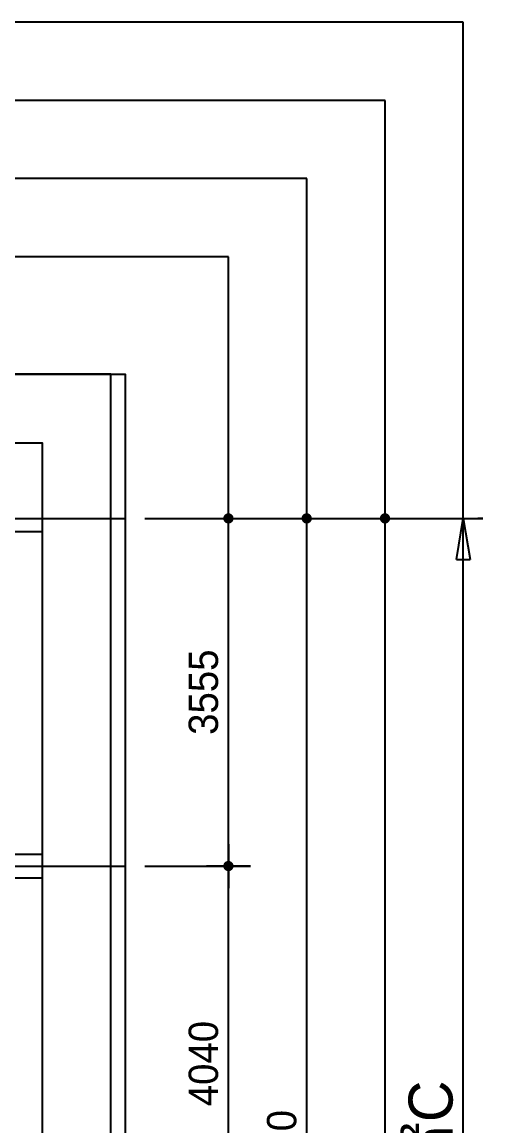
# Model space of a CAD drawing. Header units: millimetres. Extents: x 7294529 to 7346664, y 234399 to 276449.
# Drawn here: x 7341956 to 7346664, y 265162 to 276449 of the extents above; entities that cross this region are included whole.
import ezdxf
from ezdxf.xclip import XClip

# ---------------------------------------------------------------- set-up
doc = ezdxf.new("R2010")
doc.units = ezdxf.units.MM
doc.header["$LTSCALE"] = 100
doc.header["$XCLIPFRAME"] = 2
for name, pattern in [('CEN', [62, 60, -1, 0, -1]), ('ST-DASH', [2.7, 1.5, -1.2]), ('U-59C-EX$0$CEN', [62, 60, -1, 0, -1])]:
    doc.linetypes.add(name, pattern=pattern)
doc.layers.get('Defpoints').update_dxf_attribs({"color": 149})
for name, color, linetype in [('AA-BORD-XREF', 15, 'Continuous'), ('BP', 7, 'Continuous'), ('CEN', 1, 'CEN'), ('DIM', 7, 'Continuous'), ('U-59C-EX$0$CEN', 1, 'U-59C-EX$0$CEN'), ('결로방지', 4, 'ST-DASH')]:
    doc.layers.add(name, color=color, linetype=linetype)
for name, color, linetype, plot in [('CUT-LINE', 105, 'Continuous', False), ('Defpoint', 142, 'Continuous', False), ('U-59C-EX$0$MC', 152, 'Continuous', False)]:
    doc.layers.add(name, color=color, linetype=linetype, plot=plot)
doc.styles.add('굴림', font='')
doc.styles.add('돋움', font='')
doc.styles.get('굴림').set_extended_font_data('Gulim')
doc.styles.get('돋움').set_extended_font_data('Dotum')
doc.dimstyles.new('CH-ARROW-100%', dxfattribs={"dimscale": 100, "dimtxt": 4.5, "dimasz": 4.2, "dimexe": 1.5, "dimexo": 2, "dimgap": 1, "dimtad": 1, "dimdec": 0, "dimlunit": 6, "dimtxsty": '돋움', "dimblk": 'CLOSEDBLANK', "dimcen": 1, "dimclrt": 91, "dimadec": 0, "dimazin": 0, "dimtfac": 1, "dimtdec": 0, "dimtix": 1, "dimtmove": 2, "dimatfit": 3, "dimldrblk": 'LEADER-AR', "dimfxl": 1, "dimarcsym": 0})
doc.dimstyles.new('NORMAL', dxfattribs={"dimscale": 40, "dimtxt": 3, "dimasz": 1.5, "dimexe": 1.5, "dimexo": 2, "dimgap": 1, "dimtad": 1, "dimdec": 0, "dimzin": 0, "dimdsep": 46, "dimtxsty": '돋움', "dimblk": 'DOT', "dimblk1": 'NONE', "dimblk2": 'TICK', "dimcen": 0, "dimdle": 1.5, "dimclrd": 7, "dimclre": 7, "dimclrt": 3, "dimadec": 0, "dimazin": 0, "dimtfac": 1, "dimtdec": 0, "dimtix": 1, "dimtmove": 2, "dimatfit": 3, "dimldrblk": 'DOT', "dimfxl": 1, "dimtolj": 1, "dimtzin": 0, "dimarcsym": 0})

# ---------------------------------------------------------------- blocks, each defined once
blk = doc.blocks.new('U-59C-EX')
at = {"layer": 'U-59C-EX$0$CEN'}
for p, q in [((9635, 2175), (9635, -7185)), ((13190, 2175), (13190, -7185))]:
    blk.add_line(p, q, dxfattribs=at)
at = {"layer": 'U-59C-EX$0$MC'}
for p, q in [((13055, 2175), (13055, -7185)), ((9515, -1505), (9515, -7185)), ((9755, -1585), (9755, -7185))]:
    blk.add_line(p, q, dxfattribs=at)
blk = doc.blocks.new('BORD-303')
at = {"layer": 'Defpoint'}
blk.add_lwpolyline([(-34325, 22550), (10410, 22550), (10410, -8300), (-34325, -8300)], close=True, dxfattribs=at)
blk = doc.blocks.new('_ClosedBlank')
at = {"color": 0, "linetype": 'ByBlock', "lineweight": -2}
for p, q in [((-1, 0.167), (0, 0)), ((-1, 0.167), (-1, -0.167)), ((0, 0), (-1, -0.167))]:
    blk.add_line(p, q, dxfattribs=at)
blk = doc.blocks.new('*D35')
at = {"layer": 'Defpoints', "color": 0, "transparency": 16777216}
for p in [(51790, -5075), (51790, -5075), (51790, -18265)]:
    blk.add_point(p, dxfattribs=at)
at = {"layer": 'DIM', "color": 0, "lineweight": -2, "transparency": 16777216}
for p, q in [((51990, -5075), (51940, -5075)), ((51790, -17845), (51790, -5495)), ((51990, -18265), (51940, -18265))]:
    blk.add_line(p, q, dxfattribs=at)
at = {"layer": 'DIM', "color": 0, "lineweight": -2, "transparency": 16777216, "xscale": 420, "yscale": 420, "zscale": 420}
for p, rotation in [((51790, -5075), 90), ((51790, -18265), 270)]:
    blk.add_blockref('_ClosedBlank', p, dxfattribs=dict(at, rotation=rotation))
at = {"layer": 'DIM', "color": 91, "transparency": 16777216, "insert": (51459, -11670), "char_height": 450, "attachment_point": 5, "rotation": 90, "style": '굴림'}
blk.add_mtext('{\\C3;59㎡C}', dxfattribs=at)
blk = doc.blocks.new('LEADER-AR')
at = {"layer": 'DIM'}
blk.add_hatch(color=256, dxfattribs=at).paths.add_polyline_path([(-1, -0.167), (0, 0), (-1, 0.167)])
blk.add_lwpolyline([(-1, -0.167), (0, 0), (-1, 0.167)], close=True, dxfattribs=at)
blk = doc.blocks.new('DOT')
at = {"layer": 'DIM'}
blk.add_line((0, 1.5), (0, -1.5), dxfattribs=at)
at = {"layer": 'DIM', "linetype": 'Continuous'}
blk.add_line((-1.5, 0), (1.5, 0), dxfattribs=at)
at = {"layer": 'DIM', "const_width": 0.35}
blk.add_lwpolyline([(-0.175, 0, 1), (0.175, 0, 1)], format="xyb", close=True, dxfattribs=at)
blk = doc.blocks.new('*D37')
at = {"layer": 'Defpoints', "color": 0, "transparency": 16777216}
for p in [(48335, -8630), (49390, -8630), (48335, -12670)]:
    blk.add_point(p, dxfattribs=at)
at = {"layer": 'DIM', "color": 7, "lineweight": -2, "transparency": 16777216}
for p, q in [((48535, -8630), (49540, -8630)), ((49390, -12520), (49390, -8780)), ((48535, -12670), (49540, -12670))]:
    blk.add_line(p, q, dxfattribs=at)
at = {"layer": 'DIM', "color": 7, "lineweight": -2, "transparency": 16777216, "xscale": 150, "yscale": 150, "zscale": 150}
for p, rotation in [((49390, -8630), 90), ((49390, -12670), 270)]:
    blk.add_blockref('DOT', p, dxfattribs=dict(at, rotation=rotation))
at = {"layer": 'DIM', "color": 3, "transparency": 16777216, "insert": (49136, -10650), "char_height": 300, "attachment_point": 5, "rotation": 90, "style": '굴림'}
blk.add_mtext('\\A1;4040', dxfattribs=at)
blk = doc.blocks.new('_None')
blk = doc.blocks.new('_Oblique')
at = {"color": 0, "linetype": 'ByBlock', "lineweight": -2}
blk.add_line((-0.5, -0.5), (0.5, 0.5), dxfattribs=at)
blk = doc.blocks.new('TICK')
at = {"layer": 'Defpoints', "color": 0, "linetype": 'ByBlock'}
blk.add_point((0, 0), dxfattribs=at)
at = {"layer": 'DIM'}
blk.add_line((0, 1.6875), (0, -1.6875), dxfattribs=at)
at = {"layer": 'DIM', "linetype": 'Continuous'}
blk.add_line((-1.6875, 0), (1.6875, 0), dxfattribs=at)
at = {"color": 7, "linetype": 'ByBlock', "xscale": 1.6875, "yscale": 1.6875, "zscale": 1.6875}
blk.add_blockref('_Oblique', (0, 0), dxfattribs=at)
blk = doc.blocks.new('*D38')
at = {"layer": 'Defpoints', "color": 0, "transparency": 16777216}
for p in [(48335, -5075), (49390, -5075), (48335, -8630)]:
    blk.add_point(p, dxfattribs=at)
at = {"layer": 'DIM', "color": 7, "lineweight": -2, "transparency": 16777216}
for p, q in [((48535, -5075), (49540, -5075)), ((49390, -8480), (49390, -5225)), ((48535, -8630), (49540, -8630))]:
    blk.add_line(p, q, dxfattribs=at)
at = {"layer": 'DIM', "color": 7, "lineweight": -2, "transparency": 16777216, "xscale": 150, "yscale": 150, "zscale": 150}
for p, rotation in [((49390, -5075), 90), ((49390, -8630), 270)]:
    blk.add_blockref('DOT', p, dxfattribs=dict(at, rotation=rotation))
at = {"layer": 'DIM', "color": 3, "transparency": 16777216, "insert": (49136, -6852), "char_height": 300, "attachment_point": 5, "rotation": 90, "style": '굴림'}
blk.add_mtext('\\A1;3555', dxfattribs=at)
blk = doc.blocks.new('*D39')
at = {"layer": 'Defpoints', "color": 0, "transparency": 16777216}
for p in [(48335, -5075), (50190, -5075), (48335, -18265)]:
    blk.add_point(p, dxfattribs=at)
at = {"layer": 'DIM', "color": 7, "lineweight": -2, "transparency": 16777216}
for p, q in [((48535, -5075), (50340, -5075)), ((50190, -18115), (50190, -5225)), ((48535, -18265), (50340, -18265))]:
    blk.add_line(p, q, dxfattribs=at)
at = {"layer": 'DIM', "color": 7, "lineweight": -2, "transparency": 16777216, "xscale": 150, "yscale": 150, "zscale": 150}
for p, rotation in [((50190, -5075), 90), ((50190, -18265), 270)]:
    blk.add_blockref('DOT', p, dxfattribs=dict(at, rotation=rotation))
at = {"layer": 'DIM', "color": 3, "transparency": 16777216, "insert": (49936, -11670), "char_height": 300, "attachment_point": 5, "rotation": 90, "style": '굴림'}
blk.add_mtext('\\A1;13190', dxfattribs=at)
blk = doc.blocks.new('*D41')
at = {"layer": 'Defpoints', "color": 0, "transparency": 16777216}
for p in [(48335, -5075), (50990, -5075), (48335, -33250)]:
    blk.add_point(p, dxfattribs=at)
at = {"layer": 'DIM', "color": 7, "lineweight": -2, "transparency": 16777216}
for p, q in [((48535, -5075), (51140, -5075)), ((50990, -33100), (50990, -5225)), ((48535, -33250), (51140, -33250))]:
    blk.add_line(p, q, dxfattribs=at)
at = {"layer": 'DIM', "color": 7, "lineweight": -2, "transparency": 16777216, "xscale": 150, "yscale": 150, "zscale": 150}
for p, rotation in [((50990, -5075), 90), ((50990, -33250), 270)]:
    blk.add_blockref('DOT', p, dxfattribs=dict(at, rotation=rotation))
at = {"layer": 'DIM', "color": 3, "transparency": 16777216, "insert": (50736, -19162), "char_height": 300, "attachment_point": 5, "rotation": 90, "style": '굴림'}
blk.add_mtext('\\A1;28175', dxfattribs=at)
blk = doc.blocks.new('303_d')
at = {"layer": 'Defpoints'}
for points in [[(63801, -8251), (11866, -8251), (11866, -46301), (63801, -46301)], [(63001, -9051), (12666, -9051), (12666, -45501), (63001, -45501)], [(62201, -9851), (13466, -9851), (13466, -44701), (62201, -44701)], [(61401, -10651), (14266, -10651), (14266, -43901), (61401, -43901)], [(60201, -11851), (15466, -11851), (15466, -42701), (60201, -42701)]]:
    blk.add_lwpolyline(points, close=True, dxfattribs=at)
blk = doc.blocks.new('DIM-303-TF')
at = {"layer": 'CEN'}
for p, q in [((46990, -5075), (48335, -5075)), ((46990, -8630), (48335, -8630))]:
    blk.add_line(p, q, dxfattribs=at)
at = {"layer": 'DIM'}
blk.add_line((51215, -5075), (51990, -5075), dxfattribs=at)
for base, p1, p2, picture, middle in [((49390, -5075), (48335, -8630), (48335, -5075), '*D38', (49136.2, -6852.5)), ((50190, -5075), (48335, -18265), (48335, -5075), '*D39', (49935.8, -11670)), ((50990, -5075), (48335, -33250), (48335, -5075), '*D41', (50735.8, -19162.5)), ((49390, -8630), (48335, -12670), (48335, -8630), '*D37', (49136, -10650))]:
    dim = blk.add_linear_dim(base=base, p1=p1, p2=p2, angle=270, dimstyle='NORMAL', override={"dimscale": 100, "dimtxsty": '굴림'}, dxfattribs=at)
    dim.commit()
    dim.dimension.update_dxf_attribs({"geometry": picture, "text_midpoint": middle})
dim = blk.add_linear_dim(base=(51790, -5075), p1=(51790, -18265), p2=(51790, -5075), angle=90, text='{\\C3;59㎡C}', dimstyle='CH-ARROW-100%', override={"dimtxsty": '굴림'}, dxfattribs=at)
dim.commit()
dim.dimension.update_dxf_attribs({"geometry": '*D35', "text_midpoint": (51459.3, -11670)})

msp = doc.modelspace()

# ---------------------------------------------------------------- block references
at = {"layer": 'BP'}
ref = msp.add_blockref('U-59C-EX', (7334979, 258184), dxfattribs=dict(at, rotation=90))
XClip(ref).set_block_clipping_path([(13960.0000000001, 2135.0000000009), (4675.0000000018, 2135), (4024.9999999999, 1484.9999999981), (0, 1484.9999999991), (0, -7184.9999999991), (13960.0000000001, -7184.9999999991)])

# ---------------------------------------------------------------- next in the draw order: linework, layer by layer
at = {"layer": 'CUT-LINE'}
msp.add_lwpolyline([(7332844, 272144), (7332844, 262859), (7333494, 262209), (7333494, 258184), (7342164, 258184), (7342164, 272144)], close=True, dxfattribs=at)

# ---------------------------------------------------------------- next in the draw order: block references
at = {"layer": 'AA-BORD-XREF'}
msp.add_blockref('BORD-303', (7332599, 250299), dxfattribs=at)
at = {"layer": 'DIM'}
msp.add_blockref('DIM-303-TF', (7294674, 276449), dxfattribs=at)
at = {"layer": '결로방지'}
msp.add_blockref('303_d', (7282663, 284700), dxfattribs=at)

doc.saveas('drawing.dxf')
